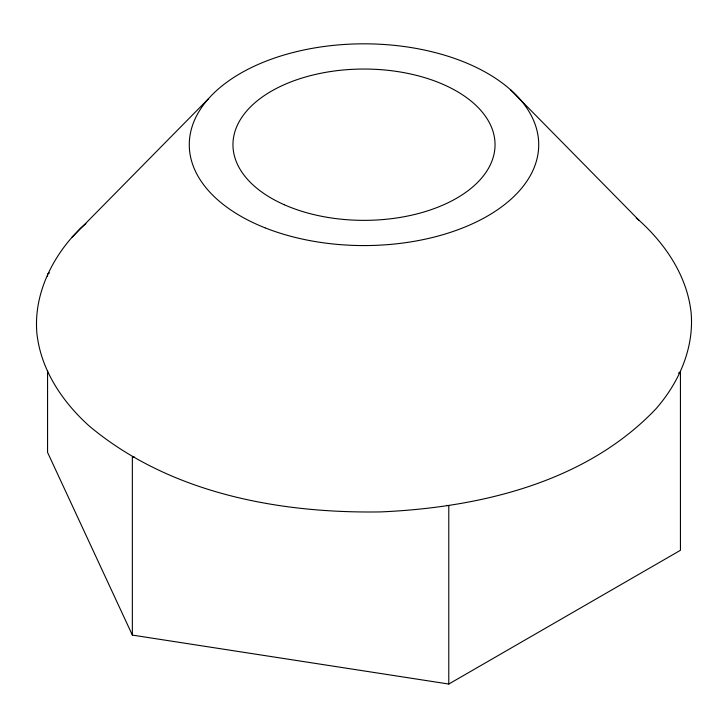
<?xml version="1.0" encoding="UTF-8"?>
<svg xmlns="http://www.w3.org/2000/svg" width="728" height="728" viewBox="0 0 728 728"><rect width="100%" height="100%" fill="white"/><g stroke="black" fill="none" stroke-linecap="round" stroke-linejoin="round"><path stroke-width="1.09" d="M208.363 98.853L72.181 237.073C49.149 263.263 33.934 297.506 36.837 332.823C40.613 369.56 62.235 401.692 89.162 425.953C169.46 493.211 278.706 513.577 380.981 511.902C479.434 507.489 585.64 482.719 655.819 408.972C678.851 382.782 694.066 348.539 691.163 313.222C687.387 276.485 665.765 244.353 638.838 220.093L510.583 89.799M72.181 237.073L80.289 228.456L85.886 223.614M49.522 272.936L47.566 274.074L47.566 276.34M678.478 373.109L680.434 371.972L680.434 550.295L448.785 684.038L132.35 635.089L47.566 452.397L47.566 370.616M134.598 457.111L132.35 456.765L132.35 635.089M446.546 505.369L448.785 505.714L448.785 684.038M636.254 218.091L638.838 220.093M264.965 227.8A174.72 100.873 0 0 0 538.174 152.662A174.72 100.873 0 0 0 288.861 53.626A174.72 100.873 0 0 0 264.965 227.8M284.229 204.723A131.04 75.657 0 0 0 493.921 154.573A131.04 75.657 0 0 0 313.85 74.802A131.04 75.657 0 0 0 284.229 204.723"/></g></svg>
